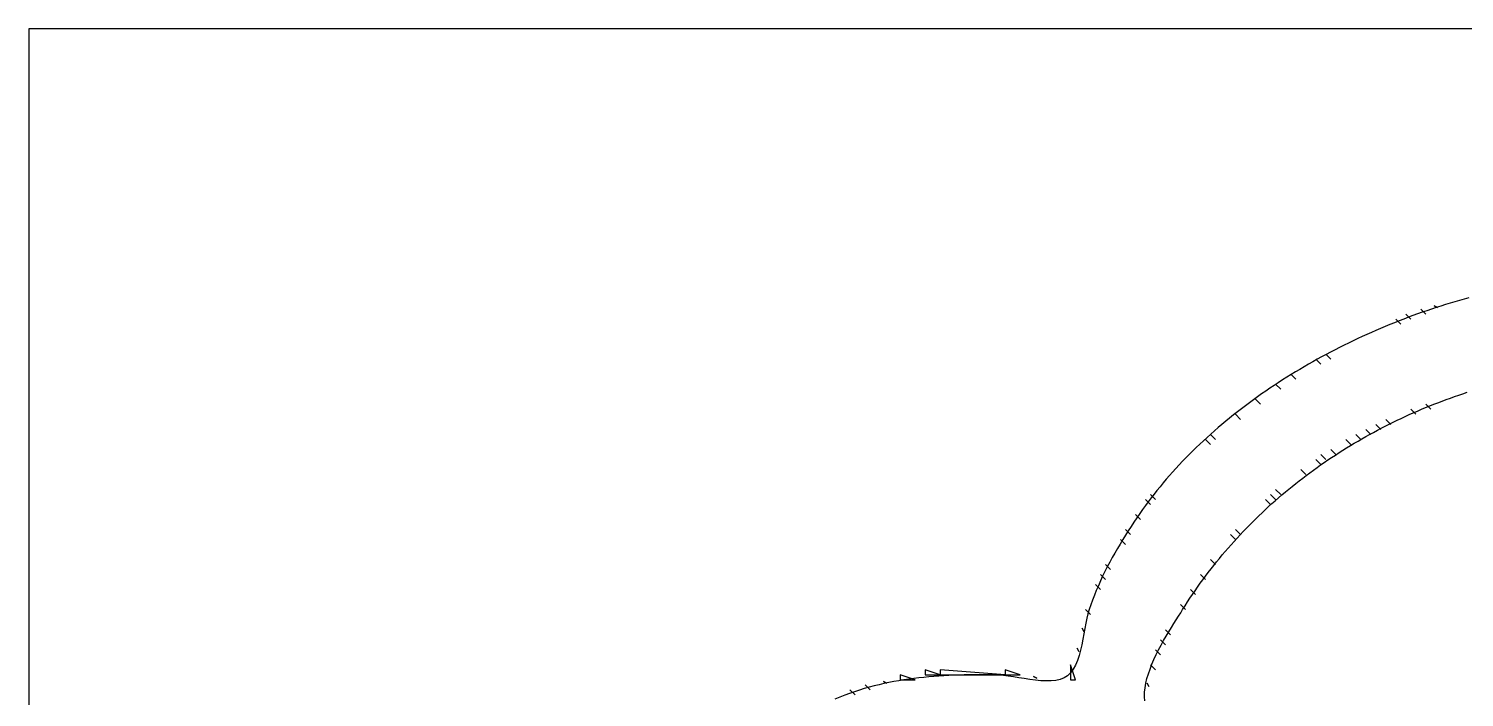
# Model space of a CAD drawing. Extents: x 0 to 589, y 0 to 633.
# Drawn here: x 0 to 286.7, y 499.5 to 633 of the extents above; entities that cross this region are included whole.
import ezdxf

# ---------------------------------------------------------------- set-up
doc = ezdxf.new("R2010")
doc.units = 0
for name, color, linetype in [('C250', 250, 'CONTINUOUS'), ('C251', 251, 'CONTINUOUS'), ('C252', 252, 'CONTINUOUS'), ('C253', 253, 'CONTINUOUS'), ('C27', 27, 'CONTINUOUS'), ('C47', 47, 'CONTINUOUS'), ('C7', 7, 'CONTINUOUS')]:
    doc.layers.add(name, color=color, linetype=linetype)

msp = doc.modelspace()

# ---------------------------------------------------------------- linework, layer by layer
at = {"layer": 'C250'}
for points in [[(280.666656, 577.666687), (281.333344, 577.333313), (280.666656, 577.666687)], [(235, 551), (236, 550), (235, 551)], [(258, 548), (259, 547), (258, 548)], [(249, 541), (250, 540), (249, 541)], [(218, 531), (219, 530), (218, 531)], [(210.333328, 513.333313), (210.666672, 512.666687), (210.333328, 513.333313)], [(227, 513), (228, 512), (227, 513)], [(225, 509), (226, 508), (225, 509)], [(170.666672, 502.666656), (171.333328, 502.333344), (170.666672, 502.666656)]]:
    msp.add_lwpolyline(points, dxfattribs=at)
at = {"layer": 'C251'}
for points in [[(287.5616, 579.2451), (286.6361, 578.993), (285.7097, 578.7331), (284.7824, 578.4655), (283.8545, 578.1902), (282.926, 577.9072), (281.9971, 577.6165), (281.0679, 577.3182), (280.1387, 577.0124), (279.2095, 576.6989), (278.2804, 576.3779), (277.3517, 576.0494), (276.4235, 575.7134), (275.4959, 575.37), (274.5691, 575.0192), (273.6432, 574.661), (272.7184, 574.2954), (271.7948, 573.9225), (270.8726, 573.5424), (269.9518, 573.1549), (269.0327, 572.7602), (268.1154, 572.3584), (267.2, 571.9493), (266.2868, 571.5332), (265.3757, 571.1099), (264.4671, 570.6795), (263.5609, 570.2421), (262.6575, 569.7977), (261.7569, 569.3462), (260.8592, 568.8879), (259.9646, 568.4226), (259.0734, 567.9504), (258.1855, 567.4713), (257.3011, 566.9854), (256.4205, 566.4927), (255.5437, 565.9932), (254.6709, 565.487), (253.8022, 564.9741), (252.9379, 564.4545), (252.0779, 563.9282), (251.2225, 563.3953), (250.3719, 562.8558), (249.5261, 562.3098), (248.6853, 561.7572), (247.8497, 561.1982), (247.0194, 560.6326), (246.1946, 560.0607), (245.3753, 559.4823), (244.5618, 558.8975), (243.7542, 558.3064), (242.9527, 557.709), (242.1573, 557.1053), (241.3682, 556.4953), (240.5856, 555.8791), (239.8097, 555.2567), (239.0405, 554.6282), (238.2782, 553.9935), (237.523, 553.3527), (236.775, 552.7058), (236.0344, 552.0529), (235.3012, 551.394), (234.5758, 550.7291), (233.8581, 550.0582), (233.1483, 549.3815), (232.4466, 548.6988), (231.7532, 548.0103), (231.0681, 547.3159), (230.3916, 546.6158), (229.7237, 545.9099), (229.0647, 545.1982), (228.4146, 544.4808), (227.7736, 543.7578), (227.1419, 543.0291), (226.5196, 542.2948), (225.9068, 541.5549), (225.3038, 540.8095), (224.7105, 540.0585), (224.1273, 539.302), (223.5542, 538.5401), (222.9913, 537.7727), (222.439, 537), (221.8577, 536.1693), (221.2796, 535.3288), (220.7055, 534.4787), (220.1363, 533.6196), (219.5729, 532.7516), (219.0162, 531.8752), (218.4671, 530.9908), (217.9265, 530.0986), (217.3953, 529.1991), (216.8743, 528.2926), (216.3645, 527.3795), (215.8668, 526.46), (215.382, 525.5347), (214.9111, 524.6038), (214.4549, 523.6678), (214.0143, 522.7269), (213.5903, 521.7815), (213.1836, 520.832), (212.7953, 519.8787), (212.4262, 518.922), (212.0772, 517.9623), (211.7492, 517), (211.5122, 516.1829), (211.299, 515.2733), (211.1009, 514.2894), (210.9091, 513.2494), (210.7148, 512.1716), (210.5093, 511.0741), (210.2838, 509.9752), (210.0296, 508.8931), (209.738, 507.846), (209.4001, 506.8522), (209.0072, 505.9298), (208.5506, 505.0972), (208.0215, 504.3724), (207.4112, 503.7739), (206.759, 503.3604), (205.993, 503.0665), (205.1294, 502.8785), (204.184, 502.7832), (203.1732, 502.767), (202.1129, 502.8164), (201.0192, 502.9181), (199.9083, 503.0586), (198.7962, 503.2245), (197.699, 503.4023), (196.6328, 503.5785), (195.6137, 503.7397), (194.6578, 503.8726), (193.7812, 503.9635), (193, 503.9992), (191.9602, 504.0025), (190.924, 504.0021), (189.8911, 503.9973), (188.8615, 503.9876), (187.8351, 503.9721), (186.8118, 503.9505), (185.7915, 503.9219), (184.7741, 503.8858), (183.7596, 503.8415), (182.7478, 503.7885), (181.7387, 503.726), (180.7321, 503.6535), (179.7281, 503.5704), (178.7263, 503.4759), (177.7269, 503.3696), (176.7297, 503.2506), (175.7346, 503.1185), (174.7415, 502.9726), (173.7504, 502.8122), (172.7611, 502.6368), (171.7735, 502.4456), (170.7876, 502.2382), (169.8033, 502.0138), (168.8204, 501.7718), (167.839, 501.5115), (166.8588, 501.2325), (165.8798, 500.934), (164.902, 500.6153), (163.9252, 500.276), (162.9493, 499.9153), (161.9742, 499.5326), (161, 499.1273)], [(278, 577), (279, 576), (278, 577)], [(273, 575), (274, 574), (273, 575)], [(259, 568), (260, 567), (259, 568)], [(222.9038, 498.7826), (222.8295, 499.6229), (222.8385, 500.4934), (222.9245, 501.3896), (223.0813, 502.3074), (223.3024, 503.2423), (223.5815, 504.1901), (223.9123, 505.1464), (224.2884, 506.1068), (224.7036, 507.067), (225.1515, 508.0228), (225.6257, 508.9697), (226.12, 509.9034), (226.628, 510.8197), (227.1433, 511.7141), (227.6597, 512.5824), (228.1708, 513.4201), (228.6702, 514.2231), (229.1517, 514.9869), (229.6089, 515.7072), (230.0354, 516.3796), (230.4251, 517), (230.9077, 517.7672), (231.3972, 518.529), (231.8932, 519.2853), (232.3959, 520.036), (232.9051, 520.7812), (233.4208, 521.5209), (233.9429, 522.255), (234.4713, 522.9836), (235.0061, 523.7065), (235.5471, 524.4238), (236.0944, 525.1355), (236.6478, 525.8416), (237.2072, 526.542), (237.7727, 527.2368), (238.3442, 527.9259), (238.9215, 528.6093), (239.5047, 529.287), (240.0938, 529.9589), (240.6885, 530.6251), (241.289, 531.2856), (241.895, 531.9403), (242.5067, 532.5892), (243.1239, 533.2323), (243.7465, 533.8696), (244.3745, 534.5011), (245.0079, 535.1268), (245.6465, 535.7466), (246.2904, 536.3605), (246.9394, 536.9685), (247.5936, 537.5707), (248.2528, 538.1669), (248.917, 538.7572), (249.5862, 539.3416), (250.2603, 539.92), (250.9391, 540.4924), (251.6228, 541.0589), (252.3112, 541.6194), (253.0042, 542.1738), (253.7018, 542.7222), (254.404, 543.2646), (255.1107, 543.8009), (255.8218, 544.3311), (256.5373, 544.8553), (257.2571, 545.3733), (257.9812, 545.8853), (258.7094, 546.3911), (259.4418, 546.8908), (260.1783, 547.3843), (260.9189, 547.8716), (261.6634, 548.3527), (262.4118, 548.8277), (263.1641, 549.2964), (263.9202, 549.7589), (264.68, 550.2151), (265.4436, 550.6651), (266.2108, 551.1088), (266.9815, 551.5462), (267.7558, 551.9774), (268.5335, 552.4022), (269.3147, 552.8206), (270.0991, 553.2327), (270.8869, 553.6385), (271.678, 554.0378), (272.4722, 554.4308), (273.2695, 554.8174), (274.0699, 555.1976), (274.8733, 555.5713), (275.6796, 555.9385), (276.4889, 556.2993), (277.3009, 556.6537), (278.1158, 557.0015), (278.9334, 557.3428), (279.7536, 557.6776), (280.5765, 558.0059), (281.4019, 558.3276), (282.2298, 558.6427), (283.0602, 558.9513), (283.8929, 559.2533), (284.7279, 559.5486), (285.5653, 559.8373), (286.4048, 560.1194), (287.2465, 560.3949)], [(245, 559), (246, 558), (245, 559)], [(276, 557), (277, 556), (276, 557)], [(269, 554), (270, 553), (269, 554)], [(271, 555), (272, 554), (271, 555)], [(236, 552), (237, 551), (236, 552)], [(263, 551), (264, 550), (263, 551)], [(254, 545), (255, 544), (254, 545)], [(224, 540), (225, 539), (224, 540)], [(248, 540), (249, 539), (248, 540)], [(221, 536), (222, 535), (221, 536)], [(240, 532), (241, 531), (240, 532)], [(236, 527), (237, 526), (236, 527)], [(230, 518), (231, 517), (230, 518)], [(226, 511), (227, 510), (226, 511)], [(208, 506), (208, 503), (209, 503), (208, 506)], [(167, 502), (168, 501), (167, 502)], [(174, 504), (174, 503), (177, 503), (174, 504)], [(200.666672, 503.666656), (201.333328, 503.333344), (200.666672, 503.666656)], [(164, 501), (165, 500), (164, 501)]]:
    msp.add_lwpolyline(points, dxfattribs=at)
at = {"layer": 'C252'}
for points in [[(275, 576), (276, 575), (275, 576)], [(257, 567), (258, 566), (257, 567)], [(249, 562), (250, 561), (249, 562)], [(252, 564), (253, 563), (252, 564)], [(279, 558), (280, 557), (279, 558)], [(241, 556), (242, 555), (241, 556)], [(265, 552), (266, 551), (265, 552)], [(267, 553), (268, 552), (267, 553)], [(260, 549), (261, 548), (260, 549)], [(257, 547), (258, 546), (257, 547)], [(223, 539), (224, 538), (223, 539)], [(247, 539), (248, 538), (247, 539)], [(219, 533), (220, 532), (219, 533)], [(241, 533), (242, 532), (241, 533)], [(215, 526), (216, 525), (215, 526)], [(213, 522), (214, 521), (213, 522)], [(214, 524), (215, 523), (214, 524)], [(234, 524), (235, 523), (234, 524)], [(232, 521), (233, 520), (232, 521)], [(211, 517), (212, 516), (211, 517)], [(195, 505), (195, 504), (198, 504), (195, 505)], [(224, 506), (225, 505), (224, 506)]]:
    msp.add_lwpolyline(points, dxfattribs=at)
at = {"layer": 'C253'}
for points in [[(179, 505), (179, 504), (182, 504), (179, 505)], [(223.333328, 502.333344), (223.666672, 501.666656), (223.333328, 502.333344)]]:
    msp.add_lwpolyline(points, dxfattribs=at)
at = {"layer": 'C27'}
msp.add_lwpolyline([(182, 505), (182, 504), (195, 504), (182, 505)], dxfattribs=at)
at = {"layer": 'C47'}
msp.add_lwpolyline([(209.333328, 509.333344), (209.666672, 508.666656), (209.333328, 509.333344)], dxfattribs=at)
at = {"layer": 'C7'}
for points in [[(0, 633)], [(0, 633), (0, 0), (589, 0), (589, 633), (0, 633)]]:
    msp.add_lwpolyline(points, dxfattribs=at)

doc.saveas('drawing.dxf')
